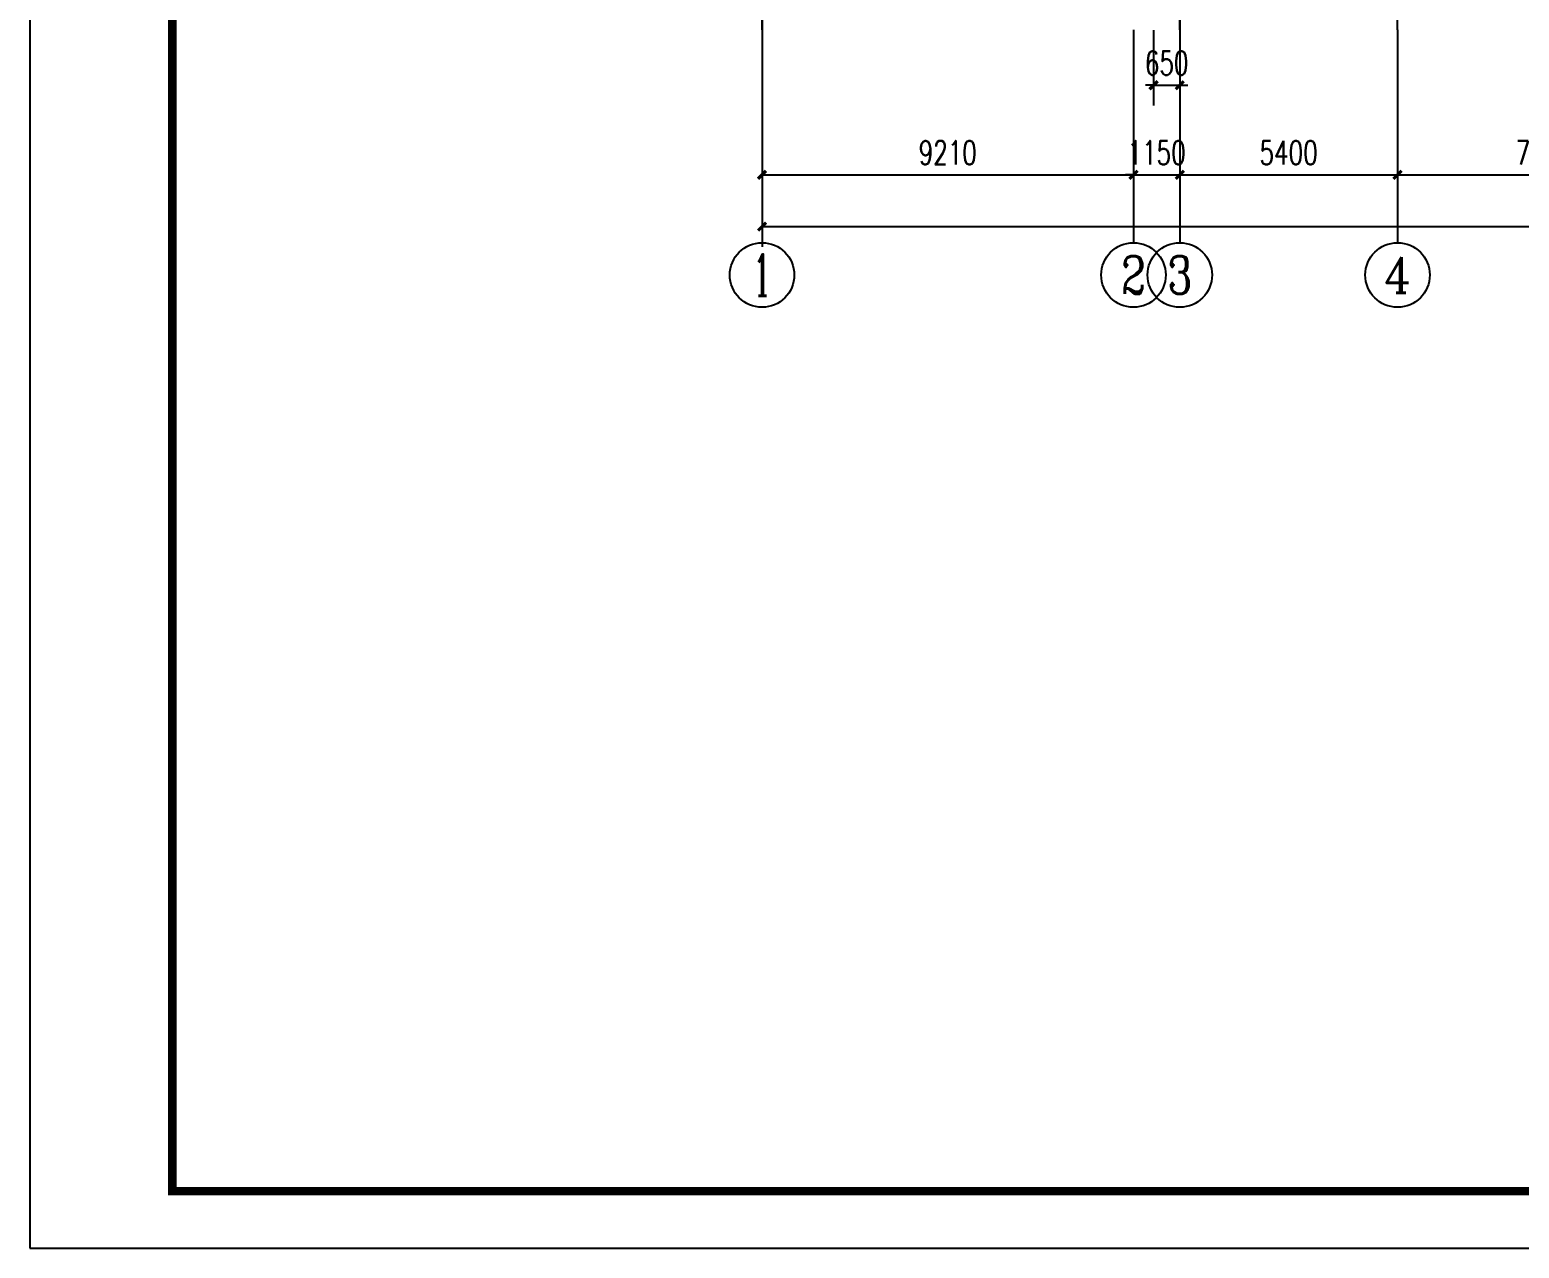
# Model space of a CAD drawing. Extents: x -89996 to 1006241, y -2176 to 440573.
# Drawn here: x 399293 to 436230, y -2176 to 28047 of the extents above; entities that cross this region are included whole.
import ezdxf
from ezdxf.enums import TextEntityAlignment as Align

# ---------------------------------------------------------------- set-up
doc = ezdxf.new("R2010")
doc.units = 0
doc.header["$LTSCALE"] = 1000
doc.header["$MEASUREMENT"] = 0
doc.linetypes.add('DOTE', pattern=[2.42, 2, -0.2, 0.02, -0.2])
for name, color, linetype in [('AXIS', 3, 'Continuous'), ('AXIS_TEXT', 7, 'Continuous'), ('DOTE', 1, 'DOTE'), ('PUB_TITLE', 4, 'Continuous'), ('WALL', 9, 'Continuous')]:
    doc.layers.add(name, color=color, linetype=linetype)
doc.styles.add('_TCH_AXIS', font='COMPLEX', dxfattribs={"bigfont": 'GBCBIG'})
doc.styles.add('_TCH_DIM_T3', font='SIMPLEX', dxfattribs={"width": 0.705882, "bigfont": 'GBCBIG'})
doc.styles.add('COMPLEX', font='COMPLEX')
doc.dimstyles.new('_TCH_ARCH&&200', dxfattribs={"dimtxt": 595, "dimasz": 200, "dimexe": 500, "dimexo": 600, "dimgap": 252.5, "dimtad": 1, "dimdec": 0, "dimzin": 0, "dimdsep": 46, "dimtxsty": '_TCH_DIM_T3', "dimblk": 'ARCHTICK', "dimcen": 0.09, "dimclrt": 7, "dimazin": 2, "dimtfac": 1, "dimtdec": 0, "dimtix": 1, "dimtmove": 2, "dimatfit": 3, "dimfxl": 0, "dimtolj": 1, "dimtzin": 0, "dimarcsym": 0})
doc.dimstyles.new('TCH-200-1', dxfattribs={"dimtxt": 595, "dimasz": 200, "dimexe": 500, "dimexo": 600, "dimgap": 252.5, "dimtad": 1, "dimdec": 0, "dimzin": 0, "dimdsep": 46, "dimtxsty": '_TCH_DIM_T3', "dimblk": 'ARCHTICK', "dimcen": 0.09, "dimclrd": 3, "dimclre": 3, "dimclrt": 7, "dimazin": 2, "dimtfac": 1, "dimtdec": 0, "dimtix": 1, "dimtmove": 2, "dimatfit": 3, "dimfxl": 0, "dimtolj": 1, "dimtzin": 0, "dimarcsym": 0})

# ---------------------------------------------------------------- blocks, each defined once
blk = doc.blocks.new('_ArchTick')
at = {"color": 0, "linetype": 'ByBlock', "const_width": 0.4}
blk.add_lwpolyline([(-0.5, -0.5), (0.5, 0.5)], dxfattribs=at)
blk = doc.blocks.new('*D746')
at = {"layer": 'Defpoints', "color": 0, "transparency": 16777216}
for p in [(417453, 29073), (505973, 29073), (505973, 23164)]:
    blk.add_point(p, dxfattribs=at)
at = {"layer": 'WALL', "color": 3, "lineweight": -2, "transparency": 16777216}
for p, q in [((417453, 28473), (417453, 22664)), ((505973, 28473), (505973, 22664)), ((417453, 23164), (505973, 23164))]:
    blk.add_line(p, q, dxfattribs=at)
at = {"layer": 'WALL', "color": 3, "lineweight": -2, "transparency": 16777216, "xscale": 200, "yscale": 200, "zscale": 200, "rotation": 180}
blk.add_blockref('_ArchTick', (417453, 23164), dxfattribs=at)
at = {"layer": 'WALL', "color": 3, "lineweight": -2, "transparency": 16777216, "xscale": 200, "yscale": 200, "zscale": 200}
blk.add_blockref('_ArchTick', (505973, 23164), dxfattribs=at)
at = {"layer": 'WALL', "color": 7, "transparency": 16777216, "insert": (461713, 23714), "char_height": 595, "attachment_point": 5, "style": '_TCH_DIM_T3'}
blk.add_mtext('\\A1;88520', dxfattribs=at)
blk = doc.blocks.new('_AXISO')
blk.add_circle((0, 0), 0.5)
at = {"layer": 'AXIS_TEXT', "style": 'COMPLEX', "width": 1.041667}
blk.add_attdef('A', text='', height=0.56, dxfattribs=at).set_placement((-0.25, -0.28), (0.25, -0.28), align=Align.FIT)
blk = doc.blocks.new('*D3045')
at = {"layer": 'AXIS', "color": 0, "lineweight": -2, "transparency": 16777216}
for p, q in [((8837, 6281), (8837, 2784)), ((18048, 6281), (18048, 2784)), ((8837, 3284), (18048, 3284))]:
    blk.add_line(p, q, dxfattribs=at)
at = {"layer": 'Defpoints', "color": 0, "transparency": 16777216}
for p in [(8837, 6881), (18048, 6881), (18048, 3284)]:
    blk.add_point(p, dxfattribs=at)
at = {"layer": 'AXIS', "color": 0, "lineweight": -2, "transparency": 16777216, "xscale": 200, "yscale": 200, "zscale": 200, "rotation": 180}
blk.add_blockref('_ArchTick', (8837, 3284), dxfattribs=at)
at = {"layer": 'AXIS', "color": 0, "lineweight": -2, "transparency": 16777216, "xscale": 200, "yscale": 200, "zscale": 200}
blk.add_blockref('_ArchTick', (18048, 3284), dxfattribs=at)
at = {"layer": 'AXIS', "color": 7, "transparency": 16777216, "insert": (13443, 3834), "char_height": 595, "attachment_point": 5, "style": '_TCH_DIM_T3'}
blk.add_mtext('\\A1;9210', dxfattribs=at)
blk = doc.blocks.new('*D3046')
at = {"layer": 'AXIS', "color": 0, "lineweight": -2, "transparency": 16777216}
for p, q in [((18048, 6281), (18048, 2784)), ((19197, 6281), (19197, 2784)), ((18048, 3284), (17848, 3284)), ((18048, 3284), (19197, 3284)), ((19197, 3284), (19397, 3284))]:
    blk.add_line(p, q, dxfattribs=at)
at = {"layer": 'Defpoints', "color": 0, "transparency": 16777216}
for p in [(18048, 6881), (19197, 6881), (19197, 3284)]:
    blk.add_point(p, dxfattribs=at)
at = {"layer": 'AXIS', "color": 0, "lineweight": -2, "transparency": 16777216, "xscale": 200, "yscale": 200, "zscale": 200}
blk.add_blockref('_ArchTick', (18048, 3284), dxfattribs=at)
at = {"layer": 'AXIS', "color": 0, "lineweight": -2, "transparency": 16777216, "xscale": 200, "yscale": 200, "zscale": 200, "rotation": 180}
blk.add_blockref('_ArchTick', (19197, 3284), dxfattribs=at)
at = {"layer": 'AXIS', "color": 7, "transparency": 16777216, "insert": (18623, 3834), "char_height": 595, "attachment_point": 5, "style": '_TCH_DIM_T3'}
blk.add_mtext('\\A1;1150', dxfattribs=at)
blk = doc.blocks.new('*D3047')
at = {"layer": 'AXIS', "color": 0, "lineweight": -2, "transparency": 16777216}
for p, q in [((19197, 6281), (19197, 2784)), ((24597, 6281), (24597, 2784)), ((19197, 3284), (24597, 3284))]:
    blk.add_line(p, q, dxfattribs=at)
at = {"layer": 'Defpoints', "color": 0, "transparency": 16777216}
for p in [(19197, 6881), (24597, 6881), (24597, 3284)]:
    blk.add_point(p, dxfattribs=at)
at = {"layer": 'AXIS', "color": 0, "lineweight": -2, "transparency": 16777216, "xscale": 200, "yscale": 200, "zscale": 200, "rotation": 180}
blk.add_blockref('_ArchTick', (19197, 3284), dxfattribs=at)
at = {"layer": 'AXIS', "color": 0, "lineweight": -2, "transparency": 16777216, "xscale": 200, "yscale": 200, "zscale": 200}
blk.add_blockref('_ArchTick', (24597, 3284), dxfattribs=at)
at = {"layer": 'AXIS', "color": 7, "transparency": 16777216, "insert": (21897, 3834), "char_height": 595, "attachment_point": 5, "style": '_TCH_DIM_T3'}
blk.add_mtext('\\A1;5400', dxfattribs=at)
blk = doc.blocks.new('*D3048')
at = {"layer": 'AXIS', "color": 0, "lineweight": -2, "transparency": 16777216}
for p, q in [((24597, 6281), (24597, 2784)), ((31897, 6281), (31897, 2784)), ((24597, 3284), (31897, 3284))]:
    blk.add_line(p, q, dxfattribs=at)
at = {"layer": 'Defpoints', "color": 0, "transparency": 16777216}
for p in [(24597, 6881), (31897, 6881), (31897, 3284)]:
    blk.add_point(p, dxfattribs=at)
at = {"layer": 'AXIS', "color": 0, "lineweight": -2, "transparency": 16777216, "xscale": 200, "yscale": 200, "zscale": 200, "rotation": 180}
blk.add_blockref('_ArchTick', (24597, 3284), dxfattribs=at)
at = {"layer": 'AXIS', "color": 0, "lineweight": -2, "transparency": 16777216, "xscale": 200, "yscale": 200, "zscale": 200}
blk.add_blockref('_ArchTick', (31897, 3284), dxfattribs=at)
at = {"layer": 'AXIS', "color": 7, "transparency": 16777216, "insert": (28247, 3834), "char_height": 595, "attachment_point": 5, "style": '_TCH_DIM_T3'}
blk.add_mtext('\\A1;7300', dxfattribs=at)
blk = doc.blocks.new('*D750')
at = {"layer": 'Defpoints', "color": 0, "transparency": 16777216}
for p in [(427813, 28973), (427163, 28636), (427813, 26672)]:
    blk.add_point(p, dxfattribs=at)
at = {"layer": 'DOTE', "color": 3, "lineweight": -2, "transparency": 16777216}
for p, q in [((427813, 28373), (427813, 26172)), ((427163, 28036), (427163, 26172)), ((427163, 26672), (426963, 26672)), ((427163, 26672), (427813, 26672)), ((427813, 26672), (428013, 26672))]:
    blk.add_line(p, q, dxfattribs=at)
at = {"layer": 'DOTE', "color": 3, "lineweight": -2, "transparency": 16777216, "xscale": 200, "yscale": 200, "zscale": 200}
blk.add_blockref('_ArchTick', (427163, 26672), dxfattribs=at)
at = {"layer": 'DOTE', "color": 3, "lineweight": -2, "transparency": 16777216, "xscale": 200, "yscale": 200, "zscale": 200, "rotation": 180}
blk.add_blockref('_ArchTick', (427813, 26672), dxfattribs=at)
at = {"layer": 'DOTE', "color": 7, "transparency": 16777216, "insert": (427488, 27222), "char_height": 595, "attachment_point": 5, "style": '_TCH_DIM_T3'}
blk.add_mtext('\\A1;650', dxfattribs=at)
blk = doc.blocks.new('A$C39280D4C')
at = {"layer": 'AXIS'}
for p, q in [((8837.4, 6881), (8837.4, 1600)), ((18047.6, 6881), (18047.6, 1600)), ((19197.4, 6881), (19197.4, 1600)), ((24597.4, 6881), (24597.4, 1600))]:
    blk.add_line(p, q, dxfattribs=at)
at = {"layer": 'DOTE'}
for p, q in [((8837.4, 6881), (8837.4, 48734.6)), ((19197.4, 6881), (19197.4, 48734.6)), ((24597.4, 6881), (24597.4, 48734.6))]:
    blk.add_line(p, q, dxfattribs=at)
at = {"layer": 'AXIS'}
ref = blk.add_blockref('_AXISO', (8837.4, 800), dxfattribs=dict(at, xscale=1600, yscale=1600, zscale=1600))
ref.add_attrib('A', '1', dxfattribs={"layer": 'AXIS_TEXT', "height": 1029.4, "style": '_TCH_AXIS'}).set_placement((8616.8, 285.3), (9058, 285.3), align=Align.FIT)
ref = blk.add_blockref('_AXISO', (18047.6, 800), dxfattribs=dict(at, xscale=1600, yscale=1600, zscale=1600))
ref.add_attrib('A', '2', dxfattribs={"layer": 'AXIS_TEXT', "height": 931.9, "style": '_TCH_AXIS'}).set_placement((17737, 334.1), (18358.2, 334.1), align=Align.FIT)
ref = blk.add_blockref('_AXISO', (19197.4, 800), dxfattribs=dict(at, xscale=1600, yscale=1600, zscale=1600))
ref.add_attrib('A', '3', dxfattribs={"layer": 'AXIS_TEXT', "height": 931.9, "style": '_TCH_AXIS'}).set_placement((18886.8, 334.1), (19508.1, 334.1), align=Align.FIT)
ref = blk.add_blockref('_AXISO', (24597.4, 800), dxfattribs=dict(at, xscale=1600, yscale=1600, zscale=1600))
ref.add_attrib('A', '4', dxfattribs={"layer": 'AXIS_TEXT', "height": 890.9, "style": '_TCH_AXIS'}).set_placement((24258, 354.6), (24936.8, 354.6), align=Align.FIT)
for p1, p2, picture, middle in [((8837.4, 6881), (18047.6, 6881), '*D3045', (13442.5, 3834.1)), ((18047.6, 6881), (19197.4, 6881), '*D3046', (18622.5, 3834.1)), ((19197.4, 6881), (24597.4, 6881), '*D3047', (21897.4, 3834.1)), ((24597.4, 6881), (31897.4, 6881), '*D3048', (28247.4, 3834.1))]:
    dim = blk.add_aligned_dim(p1=p1, p2=p2, distance=-3596.9, dimstyle='_TCH_ARCH&&200', dxfattribs=at)
    dim.commit()
    dim.dimension.update_dxf_attribs({"geometry": picture, "text_midpoint": middle})

msp = doc.modelspace()

# ---------------------------------------------------------------- linework, layer by layer
at = {"layer": 'PUB_TITLE'}
msp.add_lwpolyline([(399293.13, -2176.39), (547893.13, -2176.39), (547893.13, 81823.61), (399293.13, 81823.61)], close=True, dxfattribs=at)
at = {"layer": 'PUB_TITLE', "const_width": 212.12}
msp.add_lwpolyline([(402828.49, -762.25), (402828.49, 80409.47), (546478.99, 80409.47), (546478.99, -762.25)], close=True, dxfattribs=at)

# ---------------------------------------------------------------- block references
msp.add_blockref('A$C39280D4C', (408615.79, 21164.79))

# ---------------------------------------------------------------- dimensions: what is measured, and where the dimension line sits
at = {"layer": 'DOTE'}
dim = msp.add_linear_dim(base=(427813.21, 26671.96), p1=(427163.21, 28635.75), p2=(427813.21, 28972.84), dimstyle='TCH-200-1', dxfattribs=at)
dim.commit()
dim.dimension.update_dxf_attribs({"geometry": '*D750', "text_midpoint": (427488.21, 27221.96)})
at = {"layer": 'WALL'}
dim = msp.add_linear_dim(base=(505973.21, 23164.04), p1=(417453.21, 29072.58), p2=(505973.21, 29072.58), dimstyle='TCH-200-1', dxfattribs=at)
dim.commit()
dim.dimension.update_dxf_attribs({"geometry": '*D746', "text_midpoint": (461713.21, 23714.04)})

doc.saveas('drawing.dxf')
